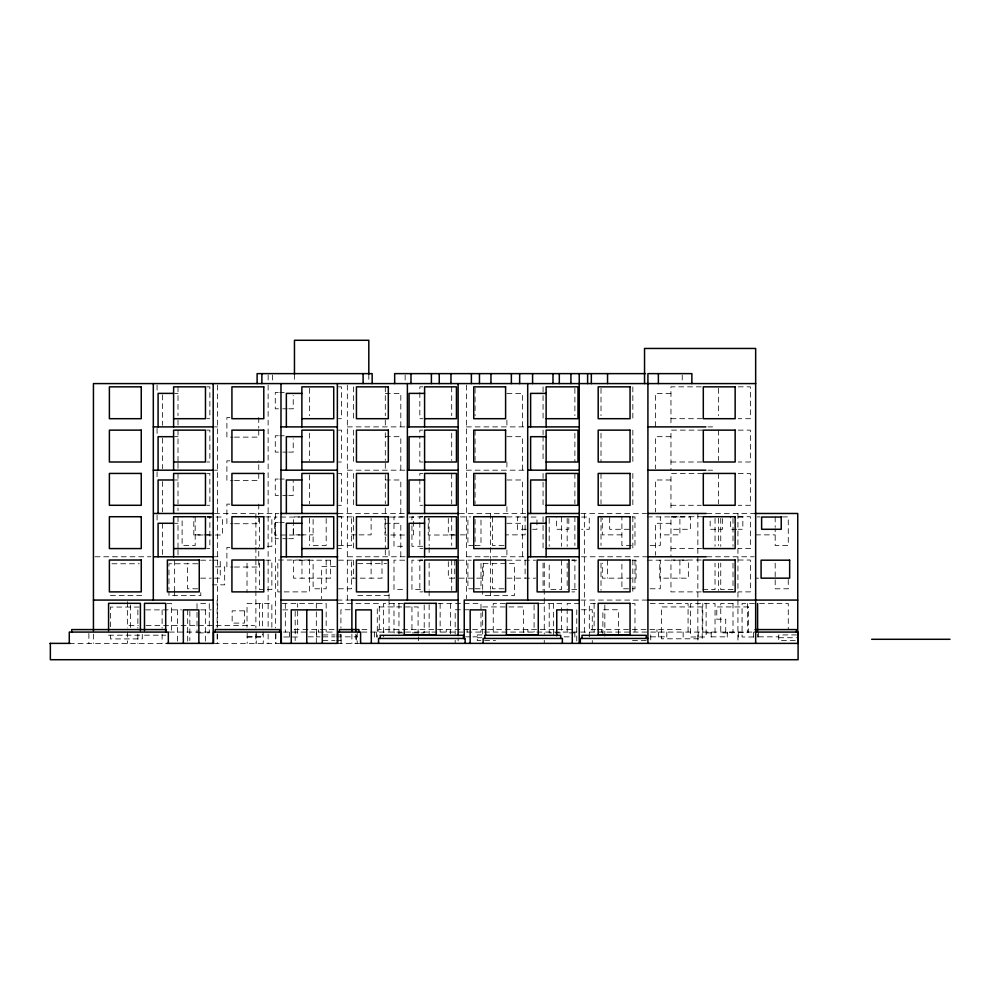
<?xml version="1.0" encoding="UTF-8"?>
<svg xmlns="http://www.w3.org/2000/svg" width="1000" height="1000" viewBox="0 0 1000 1000"><rect width="100%" height="100%" fill="white"/><g stroke="black" fill="none" stroke-linecap="round" stroke-linejoin="round"><path stroke-width="0.75" stroke-dasharray="5 3.75" d="M206.838 386.838L209.862 386.838L209.862 418.7L206.838 418.7M338.438 386.838L341.475 386.838L341.475 418.7L338.438 418.7M422.875 386.838L419.837 386.838L419.837 418.7L422.875 418.7M701.275 386.838L670.962 386.838L670.962 426.887M738.238 386.838L750.362 386.838L750.362 418.7L738.238 418.7M278.263 392.463L275.275 392.463L275.275 408.8L281.262 408.8M279.762 392.463L284.25 392.463M174.9 393.387L178.012 393.387M385.3 393.387L400.8 393.387L400.8 426.887M506.912 393.387L522.413 393.387L522.413 426.887M670.962 393.387L655.45 393.387L655.45 426.887M282.762 408.8L287.25 408.8M288.738 408.8L293.225 408.8L293.225 395.438M229.925 417.525L226.887 417.525L226.887 437.137L232.963 437.137M670.962 418.7L702.788 418.7M214.425 426.887L217.525 426.887M347.337 426.887L405.138 426.887M466.4 426.887L526.125 426.887M708 426.887L712.625 426.887M206.838 430.138L209.862 430.138L209.862 462L206.838 462M338.438 430.138L341.475 430.138L341.475 462L338.438 462M422.875 430.138L419.837 430.138L419.837 434.688M702.788 430.138L670.962 430.138L670.962 470.188M738.238 430.138L750.362 430.138L750.362 462L738.238 462M278.263 435.763L275.275 435.763L275.275 452.1L281.262 452.1M279.762 435.763L284.25 435.763M174.9 436.688L178.012 436.688M385.3 436.688L400.8 436.688L400.8 470.188M506.912 436.688L522.413 436.688L522.413 470.188M670.962 436.688L655.45 436.688L655.45 468.663M234.475 437.137L258.75 437.137L258.75 429.6M282.762 452.1L287.25 452.1M288.738 452.1L293.225 452.1L293.225 438.738M229.925 460.825L226.887 460.825L226.887 480.438L232.963 480.438M422.875 462L419.837 462L419.837 436.2M670.962 462L702.788 462M214.425 470.188L217.525 470.188M347.337 470.188L405.138 470.188M466.4 470.188L526.125 470.188M708 470.188L712.625 470.188M206.838 473.438L209.862 473.438L209.862 505.288L206.838 505.288M338.438 473.438L341.475 473.438L341.475 505.288L338.438 505.288M422.875 473.438L419.837 473.438L419.837 505.288L422.875 505.288M702.788 473.438L670.962 473.438L670.962 510.75M738.238 473.438L750.362 473.438L750.362 505.288L738.238 505.288M278.263 479.062L275.275 479.062L275.275 495.4L281.262 495.4M279.762 479.062L284.25 479.062M174.9 479.988L178.012 479.988M385.3 479.988L400.8 479.988L400.8 513.475M506.912 479.988L522.413 479.988L522.413 513.475M670.962 479.988L655.45 479.988L655.45 511.962M234.475 480.438L258.75 480.438L258.75 460.825M282.762 495.4L287.25 495.4M288.738 495.4L293.225 495.4L293.225 480.55M229.925 504.125L226.887 504.125L226.887 523.725L232.963 523.725M670.962 505.288L701.275 505.288M214.488 513.475L278.888 513.475M338 513.475L405.487 513.475M459.35 513.475L526.337 513.475M580.925 513.475L646.538 513.475M706.812 513.475L754.062 513.475M206.838 516.725L209.862 516.725L209.862 548.587L206.838 548.587M338.438 516.725L341.475 516.725L341.475 548.587L338.438 548.587M422.875 516.725L419.837 516.725L419.837 548.587L422.875 548.587M702.788 516.725L670.962 516.725L670.962 556.775M738.238 516.725L750.362 516.725L750.362 548.587L738.238 548.587M207.25 516.9L211.775 516.9M265.725 516.9L271.85 516.9L271.85 546.3L265.725 546.3M299.538 516.9L293.5 516.9L293.5 534.862L299.538 534.862M338.425 516.9L354.513 516.9M404.7 516.9L393.988 516.9L393.988 546.3L404.7 546.3M422.675 516.9L411.95 516.9L411.95 524.188M460.375 516.9L470.812 516.9M507 516.9L525.1 516.9L525.1 534.862L505.487 534.862M632.075 516.9L634.975 516.9L634.975 545.487L621.9 545.487L621.9 516.9M647.225 516.9L679.9 516.9L679.9 534.862L660.3 534.862M757.087 516.9L760.1 516.9M782.45 516.9L788.263 516.9L788.263 545.487L775.188 545.487L775.188 528.875M207.338 517.038L222.375 517.038L222.375 535.013L193.812 535.013L193.812 517.038M303.25 517.038L274.688 517.038L274.688 535.013L303.25 535.013M389.475 517.038L407.525 517.038M409.025 517.038L413.537 517.038L413.537 535.013L410.525 535.013M581.587 517.038L589.25 517.038L589.25 529.288L581.587 529.288M670.938 517.038L690.55 517.038L690.55 529.288L670.938 529.288M738.238 517.038L742.837 517.038L742.837 529.288L738.238 529.288M278.263 522.362L275.275 522.362L275.275 538.7L281.262 538.7M279.762 522.362L284.25 522.362M174.9 523.288L178.012 523.288M385.3 523.288L400.8 523.288L400.8 556.775M506.912 523.288L522.413 523.288L522.413 556.775M670.962 523.288L655.45 523.288L655.45 555.25M234.475 523.725L258.75 523.725L258.75 516.188M526.413 529.288L517.362 529.288L517.362 517.038L536.962 517.038L536.962 529.288L532.438 529.288M629.275 529.288L609.675 529.288L609.675 517.038M736.7 529.288L730.575 529.288L730.575 517.038M195.188 534.862L211.775 534.862M301.038 534.862L313.113 534.862M351.5 534.862L357.537 534.862M359.038 534.862L371.112 534.862L371.112 518.387M454.338 534.862L448.312 534.862L448.312 518.387M460.375 534.862L467.912 534.862M621.9 534.862L602.3 534.862L602.3 518.387M755.588 534.862L775.188 534.862M404.513 535.013L384.975 535.013L384.975 517.038M456.825 535.013L428.263 535.013L428.263 518.538M282.762 538.7L287.25 538.7M288.738 538.7L293.225 538.7L293.225 525.325M338.425 545.487L351.5 545.487L351.5 516.9M473.725 545.487L467.912 545.487L467.912 516.9M475.175 545.487L480.988 545.487L480.988 518.387M504.038 545.487L492.425 545.487L492.425 516.9M650.138 545.487L660.3 545.487L660.3 516.9M422.675 546.3L411.95 546.3L411.95 525.65M229.925 547.425L226.887 547.425L226.887 567.025L232.963 567.025M670.962 548.587L702.788 548.587M94.987 556.775L150.863 556.775M214.425 556.775L217.875 556.775M347.688 556.775L405.138 556.775M466.4 556.775L525.862 556.775M581.438 556.775L646.95 556.775M706.75 556.775L754.137 556.775M422.875 560.025L419.837 560.025L419.837 591.888L422.875 591.888M571.862 560.025L574.888 560.025L574.888 591.888L571.862 591.888M701.275 560.025L670.962 560.025L670.962 591.888L702.788 591.888M738.238 560.025L750.362 560.025L750.362 591.888L738.238 591.888M200.65 560.188L211.2 560.188M212.712 560.188L220.25 560.188L220.25 578.162L212.712 578.162M265.725 560.188L271.85 560.188L271.85 589.6L259.6 589.6L259.6 563.112M338.425 560.188L354.513 560.188M404.7 560.188L393.988 560.188L393.988 589.6L404.7 589.6M422.675 560.188L411.95 560.188L411.95 589.6L422.675 589.6M459.25 560.188L471.275 560.188M507 560.188L535.588 560.188M571.763 560.188L579.425 560.188M632.075 560.188L636.062 560.188L636.062 578.162L633.062 578.162M647.225 560.188L688.35 560.188L688.35 578.162L659.788 578.162L659.788 560.188M111.962 563.763L139.25 563.763M197.763 563.763L168.962 563.763L168.962 589.55M357.8 563.65L386.6 563.65M335.6 566.65L321.637 566.65L321.637 598.725M215.487 566.862L224.675 566.862L224.675 584.837L212.425 584.837M234.475 567.025L258.75 567.025L258.75 547.425M200.65 578.162L211.2 578.162M351.5 578.162L382 578.162L382 560.188M454.338 578.162L448.312 578.162L448.312 560.188M459.25 578.162L483.3 578.162L483.3 563.188M507 578.162L535.588 578.162M631.562 578.162L602.3 578.162L602.3 563.188M755.588 578.162L758.6 578.162M197.75 588.787L187.575 588.787L187.575 563.162M338.425 588.787L351.5 588.787L351.5 560.188M473.725 588.787L467.912 588.787L467.912 560.188M475.175 588.787L480.988 588.787L480.988 563.162M504.038 588.787L492.425 588.787L492.425 563.162M650.138 588.787L660.3 588.787L660.3 560.188M571.763 589.6L577.888 589.6M702.775 589.6L715.037 589.6L715.037 563.162M110.45 595.625L142.287 595.625M357.8 595.5L389.637 595.5M337.15 600.075L350.438 600.075M580.925 600.075L646.95 600.075M166.9 603.488L171.438 603.488L171.438 632.075M282.15 603.488L326.175 603.488L326.175 632.075M338.425 603.488L379.275 603.488L379.275 632.075M403.175 603.488L383.45 603.488L383.45 636.987M438.013 603.488L480.988 603.488L480.988 632.075M505.337 603.488L493.237 603.488L493.237 632.075M539.4 603.488L561.45 603.488L561.45 632.9L549.2 632.9L549.2 603.488M579.425 603.488L567.175 603.488L567.175 632.9L577.888 632.9M595.513 603.488L589.312 603.488L589.312 636.987M631.95 603.488L634.975 603.488L634.975 632.075M650.25 603.488L688.075 603.488L688.075 632.075M754.488 603.488L742.075 603.488L742.075 636.987L757.6 636.987L757.6 633.938M759.513 603.488L788.263 603.488L788.263 628.8M482.675 606.938L523.488 606.938L523.488 634.25M139.25 607.062L110.45 607.062L110.45 626.775M350.213 609.763L340.913 609.763L340.913 628.025M469.125 609.763L455.175 609.763L455.175 634.125M581.413 609.763L592.263 609.763L592.263 633.575M145.65 609.875L181.462 609.875M200.7 609.875L211.262 609.875M282.787 609.875L290.538 609.875M129.037 625.55L138.35 625.55M146.088 625.55L254.587 625.55M294.113 629.587L335.712 629.587M361.9 629.587L369.6 629.587M486.3 629.587L378.175 629.587L378.175 632.075M487.837 629.587L573.212 629.587M595.788 629.587L591.2 629.587L591.2 632.075M597.312 629.587L681.475 629.587L681.475 632.075M169.3 632.075L211.388 632.075M283.475 632.075L335.712 632.075M361.875 632.075L757.075 632.075M198.55 632.9L209.275 632.9L209.275 603.488L197.013 603.488L197.013 632.9M403.175 632.9L393.988 632.9L393.988 603.488M322.9 634.938L335.037 634.938M336.562 634.938L341.112 634.938L341.112 643.375M481.85 634.938L477.3 634.938L477.3 640.588L495.513 640.588M796.6 634.938L778.737 634.938L778.737 640.588L796.6 640.588M108.575 635.188L140.4 635.188M144.488 635.188L165.7 635.188M247.162 636.838L263.263 636.838M308.263 636.838L319.975 636.838M322.9 636.838L335.037 636.838M336.562 636.838L357.212 636.838M465.588 636.838L471.438 636.838M472.9 636.838L477.3 636.838M564.1 636.838L569.95 636.838M650.725 636.838L666.825 636.838M711.175 636.838L727.275 636.838M758.562 636.838L778.737 636.838M247.025 636.987L262.538 636.987L262.538 633.938M283.7 636.987L297.663 636.987L297.663 603.488M477.3 637.737L481.85 637.737M778.737 637.737L796.6 637.737M322.9 640.588L335.037 640.588M336.562 640.588L341.112 640.588M632.513 640.588L649.212 640.588M69.275 643.375L168.325 643.375M214.262 643.375L279.688 643.375M337.362 643.375L359.513 643.375M788.263 579.538L788.263 588.787L775.188 588.787L775.188 579.675M775.188 516.9L775.188 527.375M775.188 563.188L775.188 576.663M758.562 632.075L758.562 640.75M753.388 632.075L753.388 640.55M747.412 603.488L747.412 632.075M738.288 632.075L738.288 640.55M737.938 513.475L737.938 598.525M737.938 600.075L737.938 641.825M733 518.387L733 546.3M733 563.162L733 589.6L720.75 589.6L720.75 563.112M727.275 632.075L727.275 640.75M722.412 518.562L722.412 529.288L710.15 529.288L710.15 517.038M720.75 518.35L720.75 546.3M718.538 388.35L718.538 415.662M718.538 430.138L718.538 460.475M718.538 473.438L718.538 503.775M718.538 518.25L718.538 545.55M718.538 563.062L718.538 590.375M715.037 518.387L715.037 546.3M711.175 632.075L711.175 640.75M706.125 603.488L706.125 636.987L690.612 636.987L690.612 603.488L715.037 603.488L715.037 632.9L702.775 632.9L702.775 603.488M698.2 632.075L698.2 640.55M697.85 513.475L697.85 598.525M697.85 600.075L697.85 641.825M683.138 632.075L683.138 640.55M682.225 375.05L682.225 380.737M679.9 560.188L679.9 578.162M666.825 632.075L666.825 640.75M658.637 632.075L658.637 640.55M656.975 629.587L656.975 632.075M650.725 634.938L650.725 640.588M634.975 560.188L634.975 588.787L621.9 588.787L621.9 560.188M632.837 386.838L632.837 418.7M632.837 430.138L632.837 462M632.837 473.438L632.837 505.288M632.837 516.725L632.837 548.587M632.837 560.025L632.837 591.888M618.387 635.062L618.387 609.763L602.875 609.763L602.875 634.125M607.513 560.188L607.513 578.162M604.837 605.013L604.837 636.987M601.462 629.587L601.462 632.075M601.013 388.35L601.013 415.662M601.013 433.175L601.013 462M601.013 473.438L601.013 503.775M601.013 516.725L601.013 545.55M601.013 563.062L601.013 590.375M594.125 603.488L594.125 632.075M592.263 640.525L592.263 643.25M584.35 513.475L584.35 634.087M576.763 609.763L576.763 641.737M574.888 388.35L574.888 415.662M574.888 433.175L574.888 462M574.888 473.438L574.888 503.775M574.888 516.725L574.888 545.55M574.875 632.075L574.875 640.55M568.825 518.562L568.825 529.288L556.575 529.288L556.575 517.038M567.175 518.35L567.175 546.3M567.175 563.112L567.175 589.6M561.45 516.9L561.45 546.3M561.45 560.188L561.45 589.6L549.2 589.6L549.2 563.112M553.362 603.488L553.362 636.987M549.2 518.35L549.2 546.3M544.263 562.962L544.263 634.087M544.263 640.275L544.263 643.375M543.062 386.838L543.062 418.7M543.062 430.138L543.062 434.688M543.062 436.2L543.062 462M543.062 473.438L543.062 505.288M543.062 516.725L543.062 548.587M543.062 563.062L543.062 590.375M534.087 604.975L534.087 632.075M527.888 629.587L527.888 632.075M525.1 560.188L525.1 578.162M506.912 420.062L506.912 426.887M506.912 462L506.912 470.188M506.912 506.662L506.912 513.475M506.912 549.95L506.912 556.775M490.462 513.475L490.462 545.95M490.462 547.5L490.462 558.325M490.462 559.862L490.462 589.25M490.462 590.8L490.462 598.525M482.675 589.438L482.675 563.65L514.513 563.65L514.513 595.5L482.675 595.5L482.675 590.95M482.675 611.487L482.675 634.25M475.075 388.15L475.075 415.725M475.075 430.138L475.075 460.513M475.075 474.738L475.075 503.8M475.075 519.35L475.075 545.612M467.113 629.587L467.113 632.075M466.4 385.138L466.4 598.525M458.125 638.462L458.125 640.925M455.175 640.212L455.175 643.25M454.738 560.188L454.738 578.162M451.7 386.838L451.7 415.662M451.7 433.175L451.7 460.475M451.7 473.438L451.7 503.775M451.7 516.725L451.7 545.55M451.7 560.025L451.7 590.375M450.438 603.488L450.438 633.938M446.25 629.587L446.25 632.075M440.138 603.488L440.138 632.075M429.137 518.112L429.137 545.95M429.137 547.5L429.137 555.225M429.137 562.962L429.137 589.25M429.137 590.8L429.137 598.525M429.137 604.712L429.137 634.087M424.212 604.975L424.212 632.9L411.95 632.9L411.95 604.95M418.475 636.838L418.475 640.75M418.088 634.25L418.088 606.938L377.275 606.938L377.275 637.288M405.138 375.05L405.138 380.737M398.963 603.488L398.963 633.938M389.05 550.588L389.05 558.325M389.05 593.888L389.05 598.525M389.05 600.075L389.05 634.087M385.3 386.838L385.3 415.725M385.3 420.062L385.3 426.887M385.3 432.762L385.3 460.513M385.3 463.363L385.3 470.188M385.3 474.738L385.3 503.8M385.3 508.025L385.3 513.475M385.3 519.35L385.3 548.587M385.3 549.95L385.3 556.775M376.512 632.075L376.512 637.725M374.338 632.075L374.338 640.55M371.112 560.188L371.112 578.162M368.812 374.312L368.812 380.5M357.212 632.075L357.212 643.375M356.413 635.062L356.413 643.25M355.788 634.237L355.788 643.375M353.462 386.838L353.462 418.7M353.462 430.138L353.462 462M353.462 473.438L353.462 505.288M353.462 516.725L353.462 548.587M353.438 560.188L353.438 578.162M351.887 634.087L351.887 643.375M347.337 385.138L347.337 600.075M340.913 634.125L340.913 643.25M326.175 518.387L326.175 545.487L313.113 545.487L313.113 516.9M326.175 560.188L326.175 588.787L313.113 588.787L313.113 560.188M318.325 629.587L318.325 632.075M316.675 632.075L316.675 640.55M316.325 603.162L316.325 643.375M309.637 388.35L309.637 415.662M309.637 433.175L309.637 460.475M309.637 474.95L309.637 503.775M309.637 518.25L309.637 545.55M301.975 560.188L301.975 578.162M295.188 611.362L295.188 640.638M294.462 374.312L294.462 380.5M289.375 632.075L289.375 640.55M285.325 603.488L285.325 632.075M275.9 633.488L275.9 643.375M275.562 513.475L275.562 627.913M275.562 634.087L275.562 643.375M272.438 375.05L272.438 380.737M271.85 627.312L271.85 603.488L247.025 603.488L247.025 627.312M268.15 375.05L268.15 380.737M268.125 385.15L268.125 627.812M268.125 634.038L268.125 643.375M263.263 632.075L263.263 643.375M262.538 603.488L262.538 627.85M259.6 518.35L259.6 546.3M259.6 603.488L259.6 626.9M258.75 417.525L258.75 428.088M258.75 504.125L258.75 514.688M256.238 632.075L256.238 643.375M255.888 513.475L255.888 545.95M255.888 547.5L255.888 558.325M255.888 559.862L255.888 589.25M255.888 590.8L255.888 627.913M255.888 634.087L255.888 643.375M247.025 563.162L247.025 592.325M247.162 633.263L247.162 643.375M217.525 385.138L217.525 627.913M217.525 634.012L217.525 643.375M217.138 600.075L217.138 627.913M217.138 634.087L217.138 643.375M205.35 609.875L205.35 643.375M200.8 592.587L200.8 595.625L168.962 595.625L168.962 591.062M195.188 516.9L195.188 545.487L182.113 545.487L182.113 516.9M189.838 611.362L189.838 640.638M187.688 609.875L187.688 641.85M178.012 386.838L178.012 415.725M178.012 420.062L178.012 426.887M178.012 430.138L178.012 462M178.012 463.363L178.012 468.812M178.012 473.438L178.012 503.8M178.012 508.025L178.012 510.75M178.012 516.725L178.012 548.587M178.012 549.95L178.012 555.413M177.625 609.875L177.625 643.375M174.65 560.188L174.65 590.538M174.65 590.8L174.65 598.525M162.488 394.913L162.488 425.363M162.488 438.212L162.488 468.663M162.488 481.512L162.488 511.962M162.488 523.288L162.488 555.25M162.113 609.875L162.113 628.15M162.113 634.237L162.113 643.375M157.075 385.138L157.075 392.863M157.075 428.438L157.075 434.613M157.075 471.725L157.075 479.462M157.075 515.025L157.075 522.762M142.287 634.362L142.287 638.913L110.45 638.913L110.45 634.362M137.863 609.875L137.863 628.15M137.863 634.237L137.863 643.375M130.588 604.987L130.588 630.575M127.375 601.625L127.375 627.913M127.375 632.075L127.375 643.375M93.438 634.087L93.438 643.375M88.888 633.488L88.888 643.375M309.637 560.025L277.812 560.025L277.812 591.888L309.637 591.888L309.637 560.025M330.538 560.188L293.5 560.188L293.5 578.162L330.538 578.162L330.538 560.188M733 603.488L720.75 603.488L720.75 632.9L733 632.9L733 603.488M702.212 606.938L661.4 606.938L661.4 638.8L702.212 638.8L702.212 606.938M748.612 606.938L716.775 606.938L716.775 619.2L725.725 619.2L725.725 632.263L748.612 632.263L748.612 606.938M244.4 610.837L232.15 610.837L232.15 623.1L244.4 623.1L244.4 610.837"/><path stroke-width="1.5" d="M645.537 373.625L394.663 373.625L394.663 383.587M755.662 383.587L93.438 383.587L93.438 631M173.612 393.387L158.088 393.387L158.088 426.887M301.875 393.387L286.35 393.387L286.35 426.887M424.588 393.387L409.075 393.387L409.075 426.887M546.125 393.387L530.612 393.387L530.612 426.887M173.612 418.7L205.475 418.7L205.475 386.838L173.612 386.838L173.612 426.887M301.875 418.7L333.725 418.7L333.725 386.838L301.875 386.838L301.875 426.887M424.588 418.7L456.45 418.7L456.45 386.838L424.588 386.838L424.588 426.887M546.125 418.7L577.987 418.7L577.987 386.838L546.125 386.838L546.125 426.887M153.312 426.887L213.188 426.887M280.988 426.887L337.362 426.887M407.388 426.887L458.125 426.887M527.7 426.887L579.237 426.887M647.913 426.887L705.875 426.887M173.612 436.688L158.088 436.688L158.088 470.188M301.875 436.688L286.35 436.688L286.35 470.188M424.588 436.688L409.075 436.688L409.075 470.188M546.125 436.688L530.612 436.688L530.612 470.188M173.612 462L205.475 462L205.475 430.138L173.612 430.138L173.612 470.188M301.875 462L333.725 462L333.725 430.138L301.875 430.138L301.875 470.188M424.588 462L456.45 462L456.45 430.138L424.588 430.138L424.588 470.188M546.125 462L577.987 462L577.987 430.138L546.125 430.138L546.125 470.188M153.312 470.188L213.188 470.188M280.988 470.188L337.362 470.188M407.388 470.188L458.125 470.188M527.7 470.188L579.237 470.188M647.913 470.188L705.875 470.188M173.612 479.988L158.088 479.988L158.088 513.475M301.875 479.988L286.35 479.988L286.35 513.475M424.588 479.988L409.075 479.988L409.075 513.475M546.125 479.988L530.612 479.988L530.612 513.475M173.612 505.288L205.475 505.288L205.475 473.438L173.612 473.438L173.612 513.475M301.875 505.288L333.725 505.288L333.725 473.438L301.875 473.438L301.875 513.475M424.588 505.288L456.45 505.288L456.45 473.438L424.588 473.438L424.588 513.475M546.125 505.288L577.987 505.288L577.987 473.438L546.125 473.438L546.125 513.475M153.663 513.475L213.538 513.475M281.337 513.475L337.713 513.475M407.738 513.475L458.475 513.475M528.05 513.475L579.237 513.475M648.263 513.475L706.225 513.475M754.8 513.475L797.738 513.475L797.738 643.375M173.612 523.288L158.088 523.288L158.088 556.775M301.875 523.288L286.35 523.288L286.35 556.775M424.588 523.288L409.075 523.288L409.075 556.775M546.125 523.288L530.612 523.288L530.612 556.775M173.612 548.587L205.475 548.587L205.475 516.725L173.612 516.725L173.612 556.775M301.875 548.587L333.725 548.587L333.725 516.725L301.875 516.725L301.875 556.775M424.588 548.587L456.45 548.587L456.45 516.725L424.588 516.725L424.588 556.775M546.125 548.587L577.987 548.587L577.987 516.725L546.125 516.725L546.125 556.775M153.663 556.775L213.538 556.775M281.337 556.775L337.713 556.775M407.738 556.775L458.125 556.775M528.05 556.775L579.237 556.775M648.263 556.775L706.225 556.775M93.438 600.075L213.188 600.075M280.988 600.075L337.362 600.075M351.3 600.075L458.125 600.075M579.237 600.075L464.237 600.075L464.237 638.725M647.562 600.075L797.738 600.075M755.05 629.587L796.425 629.587L796.425 632.075M754.925 632.075L798.088 632.075L798.088 659.712L50.35 659.712L50.35 643.375M647.913 638.462L580.337 638.462L580.337 643.375M871.65 639.288L950 639.288M50 643.375L70.213 643.375M166.788 643.375L213.538 643.375L213.538 632.075L281.337 632.075L281.337 643.375M360.45 643.375L798.088 643.375M757.6 603.488L757.6 630.887M755.662 643.375L755.662 348.462L644.538 348.462L644.538 383.587M691.875 383.587L691.875 373.625L647.913 373.625L647.913 643.375M658.375 373.625L658.375 383.587M646.25 638.462L646.25 635.312L582 635.312L582 638.462M607.55 373.625L607.55 383.587M591.337 373.625L591.337 383.587M587.612 373.625L587.612 383.587M579.237 373.625L579.237 643.375M572.275 643.375L572.275 609.875L556.75 609.875L556.75 635.763M570.938 373.625L570.938 383.587M562.362 643.375L562.362 638.462L483.125 638.462L483.125 643.375M560.7 638.462L560.7 635.312L484.787 635.312L484.787 638.462M559.312 373.625L559.312 383.587M552.987 373.625L552.987 383.587M532.587 373.625L532.587 383.587M527.7 383.587L527.7 600.075M519.65 373.625L519.65 383.587M511.362 373.625L511.362 383.587M490.962 373.625L490.962 383.587M485.675 635.188L485.675 609.875L470.163 609.875L470.163 643.375M479.462 373.625L479.462 383.587M471.375 373.625L471.375 383.587M465.15 643.375L465.15 638.462L378.55 638.462L378.55 643.375M463.488 638.462L463.488 635.312L380.213 635.312L380.213 638.462M458.125 383.587L458.125 635.638M450.975 373.625L450.975 383.587M439.263 373.625L439.263 383.587M431.388 373.625L431.388 383.587M410.988 373.625L410.988 383.587M407.388 383.587L407.388 600.075M372.163 383.587L372.163 373.625L257.113 373.625L257.113 383.587M371.312 643.375L371.312 609.875L355.788 609.875L355.788 631.188M368.812 374.312L368.812 340.288L294.462 340.288L294.462 374.312M363.1 373.625L363.1 383.587M360.588 643.375L360.588 632.075L337.713 632.075L337.713 643.375L280.988 643.375L280.988 383.587M358.925 632.075L358.925 629.587L339.375 629.587L339.375 632.075M351.887 600.075L351.887 631M337.362 383.587L337.362 643.375M322.3 643.375L322.3 609.875L291.25 609.875L291.25 643.375M306.775 609.875L306.775 643.375M279.688 632.075L279.688 629.587L215.2 629.587L215.2 632.075M261.875 373.625L261.875 383.587M213.188 383.587L213.188 643.375M198.85 643.375L198.85 609.875L183.35 609.875L183.35 643.375M168.325 643.375L168.325 632.075L69.275 632.075L69.275 643.375M165.875 632.075L165.875 629.587L71.725 629.587L71.725 632.075M165.7 632.15L165.7 603.325L144.488 603.325L144.488 630.638M153.312 383.587L153.312 600.075M140.4 630.638L140.4 603.325L108.575 603.325L108.575 630.638M141.25 386.838L109.388 386.838L109.388 418.7L141.25 418.7L141.25 386.838M263.788 386.838L231.925 386.838L231.925 418.7L263.788 418.7L263.788 386.838M388.312 386.838L356.45 386.838L356.45 418.7L388.312 418.7L388.312 386.838M505.6 386.838L473.738 386.838L473.738 418.7L505.6 418.7L505.6 386.838M630.05 386.838L598.188 386.838L598.188 418.7L630.05 418.7L630.05 386.838M735.15 386.838L703.3 386.838L703.3 418.7L735.15 418.7L735.15 386.838M141.25 430.138L109.388 430.138L109.388 462L141.25 462L141.25 430.138M263.788 430.138L231.925 430.138L231.925 462L263.788 462L263.788 430.138M388.312 430.138L356.45 430.138L356.45 462L388.312 462L388.312 430.138M505.6 430.138L473.738 430.138L473.738 462L505.6 462L505.6 430.138M630.05 430.138L598.188 430.138L598.188 462L630.05 462L630.05 430.138M735.15 430.138L703.3 430.138L703.3 462L735.15 462L735.15 430.138M141.25 473.438L109.388 473.438L109.388 505.288L141.25 505.288L141.25 473.438M263.788 473.438L231.925 473.438L231.925 505.288L263.788 505.288L263.788 473.438M388.312 473.438L356.45 473.438L356.45 505.288L388.312 505.288L388.312 473.438M505.6 473.438L473.738 473.438L473.738 505.288L505.6 505.288L505.6 473.438M630.05 473.438L598.188 473.438L598.188 505.288L630.05 505.288L630.05 473.438M735.15 473.438L703.3 473.438L703.3 505.288L735.15 505.288L735.15 473.438M141.25 516.725L109.388 516.725L109.388 548.587L141.25 548.587L141.25 516.725M263.788 516.725L231.925 516.725L231.925 548.587L263.788 548.587L263.788 516.725M388.312 516.725L356.45 516.725L356.45 548.587L388.312 548.587L388.312 516.725M505.6 516.725L473.738 516.725L473.738 548.587L505.6 548.587L505.6 516.725M630.05 516.725L598.188 516.725L598.188 548.587L630.05 548.587L630.05 516.725M735.15 516.725L703.3 516.725L703.3 548.587L735.15 548.587L735.15 516.725M781.225 517.038L761.625 517.038L761.625 529.288L781.225 529.288L781.225 517.038M141.25 560.025L109.388 560.025L109.388 591.888L141.25 591.888L141.25 560.025M199.25 560.025L167.387 560.025L167.387 591.888L199.25 591.888L199.25 560.025M263.788 560.025L231.925 560.025L231.925 591.888L263.788 591.888L263.788 560.025M388.312 560.025L356.45 560.025L356.45 591.888L388.312 591.888L388.312 560.025M456.45 560.025L424.588 560.025L424.588 591.888L456.45 591.888L456.45 560.025M505.6 560.025L473.738 560.025L473.738 591.888L505.6 591.888L505.6 560.025M569 560.025L537.15 560.025L537.15 591.888L569 591.888L569 560.025M630.05 560.025L598.188 560.025L598.188 591.888L630.05 591.888L630.05 560.025M735.15 560.025L703.3 560.025L703.3 591.888L735.15 591.888L735.15 560.025M789.65 560.188L761.087 560.188L761.087 578.162L789.65 578.162L789.65 560.188M436.163 603.325L404.3 603.325L404.3 635.188L436.163 635.188L436.163 603.325M538.275 603.325L506.413 603.325L506.413 635.188L538.275 635.188L538.275 603.325M630.05 603.325L598.188 603.325L598.188 635.188L630.05 635.188L630.05 603.325"/></g></svg>
